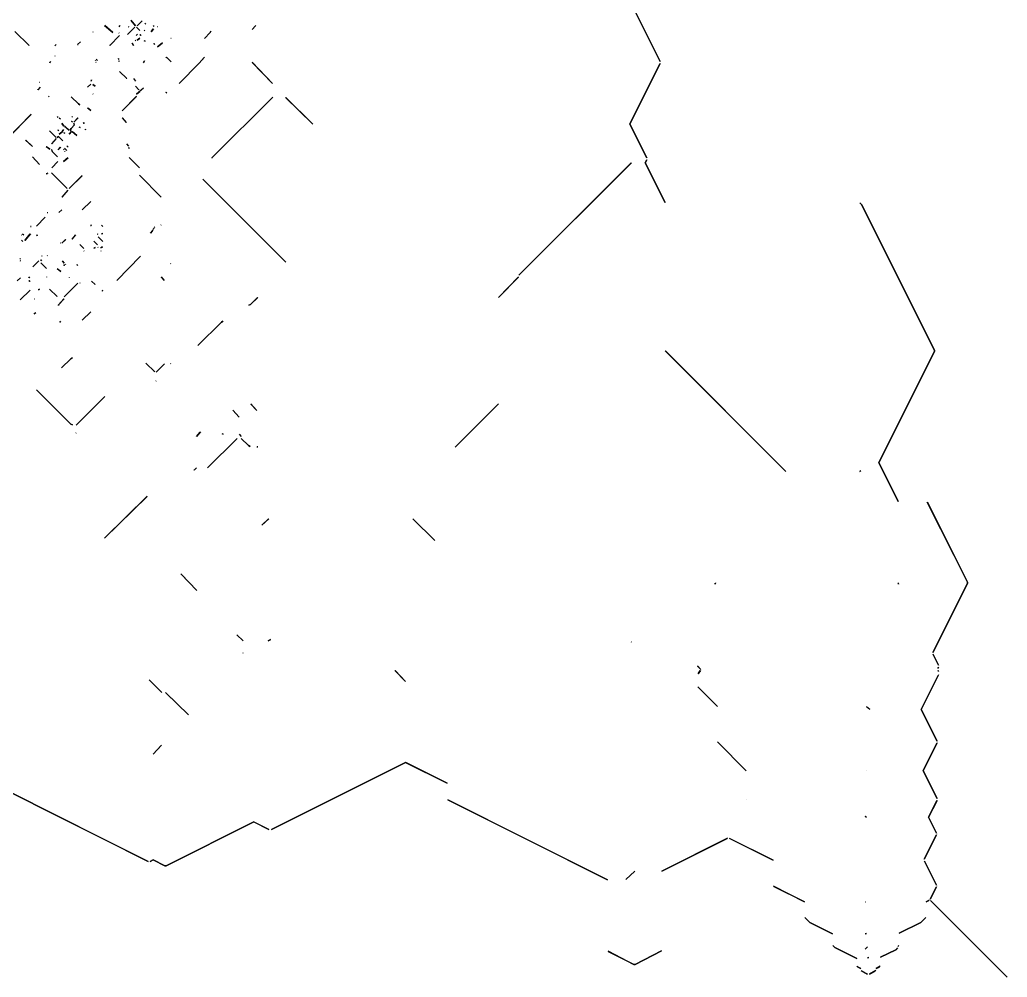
# Model space of a CAD drawing. Extents: x 1 to 2775, y -31 to 2075.
# Drawn here: x 2142 to 2775, y 25 to 639 of the extents above; entities that cross this region are included whole.
import ezdxf

# ---------------------------------------------------------------- set-up
doc = ezdxf.new("R2010")
doc.units = 0
doc.layers.add('LINEWORK', color=4, linetype='CONTINUOUS')

msp = doc.modelspace()

# ---------------------------------------------------------------- linework, layer by layer
at = {"layer": 'LINEWORK'}
for points in [[(2560.1667, 699.8333), (2534.1667, 648), (2552.1667, 612.1667), (2534.1667, 648), (2560, 699.6667)], [(2196, 635.3333), (2201.1667, 630.6667), (2196.1667, 635.1667)], [(2205.8333, 635.1667), (2205.3333, 634.3333), (2205.6667, 635)], [(2215.3333, 634.1667), (2210.6667, 629.5)], [(2211.1667, 634.6667), (2211.5, 634.3333)], [(2212.8333, 638.6667), (2215.8333, 635), (2213, 638.5)], [(2216.5, 634.1667), (2218.6667, 632)], [(2220, 638.1667), (2216.8333, 635)], [(2221.8333, 636.8333), (2222.3333, 636.3333)], [(2227.3333, 633.1667), (2225.8333, 631.1667), (2227.1667, 633)], [(2227.1667, 635.1667), (2227.5, 634.6667), (2227.3333, 635)], [(2230, 634.6667), (2230.1667, 634.5)], [(2292.8333, 635.1667), (2290.5, 632.6667), (2292.6667, 635)], [(2138.5, 631.3333), (2147.6667, 622.3333), (2147.3333, 622.5)], [(2188.5, 631.1667), (2188.3333, 631)], [(2205.5, 628.8333), (2199.3333, 622.5), (2199.5, 622.8333)], [(2205.1667, 630.5), (2205.3333, 630.3333)], [(2217, 629.6667), (2216.1667, 628.8333)], [(2218.5, 627.1667), (2216.8333, 625.8333), (2218.3333, 627)], [(2218.8333, 629.6667), (2219.1667, 628.8333), (2218.8333, 629.5)], [(2221.3333, 632.1667), (2221.8333, 631.8333), (2221.5, 632)], [(2238.6667, 627), (2238.5, 626.8333)], [(2264.1667, 631.6667), (2263.6667, 630.6667), (2260, 627), (2263.6667, 630.6667), (2264, 631.5)], [(2165, 623), (2164.1667, 622.1667)], [(2180.5, 624.6667), (2178.6667, 623), (2179, 623.1667)], [(2213.6667, 624.1667), (2214.5, 622.5), (2213.6667, 624)], [(2216, 625.8333), (2215.5, 625.5), (2215.8333, 625.6667)], [(2221.1667, 625.6667), (2222, 625.1667), (2221.3333, 625.5)], [(2227.5, 624), (2228, 623.1667), (2227.6667, 623.8333)], [(2233, 624.1667), (2230, 621.6667), (2232.8333, 624)], [(2164.1667, 615.8333), (2164, 615.6667)], [(2204.6667, 614.1667), (2205, 613.5), (2204.8333, 614)], [(2235.6667, 615), (2235.1667, 614.5), (2235.6667, 615), (2238.6667, 612)], [(2260, 615), (2256.6667, 611.1667), (2243.8333, 598.1667), (2256.6667, 611.1667), (2259.8333, 614.8333)], [(2161.3333, 612.1667), (2160.8333, 611.3333), (2161.1667, 612)], [(2189.8333, 613), (2190.1667, 612.6667)], [(2190.3333, 611.8333), (2190.6667, 611.5)], [(2190.5, 613.6667), (2191.3333, 612.8333)], [(2205.1667, 612.6667), (2205.3333, 612.1667), (2205.1667, 612.5)], [(2221.5, 612.5), (2221, 611.3333), (2221.5, 612.3333)], [(2290.6667, 611.6667), (2303.6667, 598.1667), (2290.6667, 611.5)], [(2552.1667, 610.8333), (2532.6667, 572), (2543.5, 550.3333), (2532.6667, 572), (2552, 610.6667)], [(2205.5, 605.6667), (2210.1667, 601.1667), (2209.8333, 601.3333)], [(2154.6667, 595.6667), (2153.1667, 594), (2153.3333, 594.3333)], [(2154.3333, 599), (2154.5, 598.8333)], [(2187.1667, 597.6667), (2185, 595.6667), (2185.3333, 595.8333)], [(2187.6667, 600.5), (2187.3333, 599.6667), (2187.6667, 600.3333)], [(2188.3333, 597.5), (2190, 596.3333), (2188.5, 597.5)], [(2214.5, 601.1667), (2215.8333, 599.6667), (2215.6667, 600)], [(2215.8333, 596.3333), (2218, 594), (2217.8333, 594.3333)], [(2220.8333, 595.1667), (2216.5, 591.1667), (2218.6667, 593)], [(2160, 590), (2160.5, 589.5)], [(2174.5, 589.5), (2179.1667, 585), (2180.1667, 584.5), (2179.1667, 585), (2174.6667, 589.3333)], [(2188.5, 591.5), (2188.6667, 591.3333)], [(2216.5, 590), (2207.1667, 580.5), (2216.3333, 589.8333)], [(2235.1667, 592.5), (2235.8333, 592.1667), (2235.3333, 592.3333)], [(2303.8333, 589.3333), (2264.8333, 550.5), (2265.1667, 550.6667)], [(2312, 589.1667), (2329.5, 572), (2312.1667, 589)], [(2185, 582.5), (2187.1667, 580.6667), (2185.1667, 582.3333)], [(2148.8333, 578.3333), (2133.8333, 562.8333), (2148.8333, 578.1667)], [(2165.5, 576.8333), (2166, 576.3333)], [(2166.8333, 576.1667), (2167.6667, 575.5), (2167.3333, 575.6667)], [(2175.3333, 576.8333), (2175, 576.5)], [(2179, 576.1667), (2176.3333, 573.3333), (2178.8333, 576)], [(2207.3333, 576.1667), (2210, 573.1667), (2207.5, 576)], [(2168.5, 572.6667), (2169.8333, 570.8333), (2168.6667, 572.5)], [(2170.3333, 570.8333), (2173.3333, 568.1667), (2170.5, 570.6667)], [(2176.6667, 571.5), (2174.5, 569.3333), (2173.8333, 568.1667), (2174.6667, 567.3333), (2173.3333, 565.6667), (2174.6667, 567.3333), (2173.8333, 568.1667), (2174.5, 569.3333)], [(2174.6667, 573.8333), (2175.3333, 573.5), (2174.8333, 573.6667)], [(2176.3333, 572.6667), (2176.5, 571.8333), (2176.3333, 572.1667)], [(2179.5, 570.3333), (2180.3333, 569.8333), (2179.6667, 570.1667)], [(2182.5, 573.3333), (2182.8333, 572.5), (2182.5, 573.1667)], [(2160.6667, 567.8333), (2165, 563.5)], [(2166.5, 564), (2165.6667, 563.5), (2166.5, 564), (2169.1667, 561.3333)], [(2166, 568.5), (2166.5, 567.6667), (2166.1667, 568.3333)], [(2169.6667, 568.5), (2168.5, 566.8333), (2166.8333, 565.5), (2168.5, 566.8333), (2169.5, 568.3333)], [(2169.6667, 566.6667), (2170.5, 566.1667), (2169.8333, 566.5)], [(2175.1667, 567.3333), (2178.1667, 564.6667), (2175.3333, 567.1667)], [(2183.5, 569), (2183.8333, 568.3333), (2183.6667, 568.8333)], [(2145.3333, 561.8333), (2149.6667, 557.6667), (2145.5, 561.6667)], [(2158.5, 557.6667), (2160.8333, 556), (2158.6667, 557.5)], [(2165, 562.8333), (2161.8333, 559.3333), (2165, 562.6667)], [(2167.8333, 557.3333), (2166.1667, 555.6667), (2167.6667, 557.1667)], [(2171.8333, 558.1667), (2172.6667, 557.3333)], [(2210, 559.5), (2211.3333, 558), (2211.1667, 558.3333)], [(2211.3333, 557.1667), (2211.6667, 556.5), (2211.5, 557)], [(2149.6667, 551.1667), (2154.3333, 546.1667), (2149.8333, 551)], [(2161.6667, 556), (2162.6667, 554.3333), (2165.8333, 551), (2162.6667, 554.3333), (2162.1667, 555.5)], [(2169.6667, 556), (2170, 555.6667)], [(2170.1667, 554.8333), (2170.5, 554.5)], [(2170.3333, 556.6667), (2171.8333, 555.1667)], [(2166, 548), (2162.1667, 544), (2162.3333, 544.3333)], [(2172.5, 550.5), (2169.6667, 548), (2172.6667, 550.5)], [(2211.8333, 550.6667), (2218.3333, 544), (2218.1667, 544.3333)], [(2533.6667, 547.1667), (2461.5, 475.1667), (2533.8333, 547.1667)], [(2543.5, 549.1667), (2542.5, 547.3333), (2555.3333, 521.8333), (2542.5, 547.3333), (2543.3333, 549)], [(2159.5, 540.6667), (2158.5, 540.1667), (2159.3333, 540.5)], [(2162, 540.8333), (2172, 530.8333)], [(2181.6667, 539.1667), (2173.1667, 530.8333), (2181.5, 539)], [(2218.3333, 539.3333), (2232.3333, 525.3333)], [(2259, 536.8333), (2312.1667, 483.6667)], [(2172.5, 529.6667), (2168.5, 525.3333), (2172.3333, 529.5)], [(2187.1667, 522.5), (2181.5, 517.1667), (2187, 522.3333)], [(2680.1667, 521.6667), (2681.3333, 520.5), (2728, 427.1667), (2728, 426.3333), (2692.3333, 355.1667), (2704.8333, 330.1667), (2692.3333, 355.1667), (2728, 426.3333), (2728, 427.1667), (2681.3333, 520.5)], [(2159.1667, 515.3333), (2159.5, 515.3333)], [(2168.5, 517.1667), (2166.6667, 515.3333)], [(2148.8333, 506.5), (2148.5, 506.3333), (2149, 506.5)], [(2157.8333, 512.3333), (2152.3333, 506.6667), (2157.6667, 512.1667)], [(2187.5, 507.3333), (2187, 507), (2187.3333, 507.1667)], [(2194, 507.3333), (2194.8333, 506.5)], [(2232.1667, 507.5), (2232, 507.3333)], [(2142.6667, 501.1667), (2143, 500.8333)], [(2143.3333, 501.8333), (2144.1667, 501)], [(2148.5, 501.8333), (2144.8333, 497.5), (2148.3333, 501.6667)], [(2152.5, 501.1667), (2152.8333, 500.5), (2152.5, 501)], [(2177.3333, 501.1667), (2175, 498.3333), (2176.8333, 500.1667), (2177.1667, 501)], [(2191.1667, 501.6667), (2191.6667, 501.5), (2191.3333, 501.6667)], [(2194.6667, 502), (2194, 501.6667), (2194.8333, 502)], [(2227, 504), (2225.3333, 502.1667), (2226.8333, 503.8333)], [(2227.6667, 505.3333), (2227, 504.5), (2227.5, 505.1667)], [(2228.1667, 506.1667), (2227.6667, 505.8333), (2228, 506)], [(2142.6667, 497.6667), (2143.5, 496.8333)], [(2167.8333, 495.8333), (2167.6667, 495.6667)], [(2171.1667, 498.1667), (2168.6667, 495.8333), (2171, 498)], [(2180, 495), (2182.6667, 492.3333)], [(2189.1667, 497), (2191.5, 494.6667)], [(2191.8333, 499.8333), (2194.8333, 496.8333)], [(2155.5, 487.8333), (2155.8333, 487.5)], [(2159.3333, 487.8333), (2159.1667, 487.6667)], [(2182.6667, 490.8333), (2182.8333, 490.6667)], [(2190, 493), (2189.1667, 492.5), (2189.8333, 492.8333)], [(2191.6667, 493.1667), (2191.8333, 493)], [(2193.6667, 490.8333), (2193.5, 490.6667)], [(2194.6667, 493.3333), (2193.6667, 492.8333), (2194.8333, 493.3333)], [(2142, 485.8333), (2141.6667, 485.5)], [(2141.6667, 484.6667), (2142, 484.3333)], [(2153.8333, 484.3333), (2150, 480.6667), (2153.6667, 484.1667)], [(2155.6667, 485.1667), (2155, 484.3333), (2155.5, 485)], [(2155.1667, 483.1667), (2158.6667, 479.5), (2155.3333, 483)], [(2168.8333, 484.5), (2170, 483), (2169, 484.3333)], [(2170.1667, 482), (2169.8333, 481.5), (2170, 481.8333)], [(2171.1667, 482.3333), (2171, 482.1667)], [(2178.1667, 482.3333), (2178.6667, 481.5), (2178.3333, 482.1667)], [(2219, 487.3333), (2203.8333, 471.8333), (2218.8333, 487.1667)], [(2238.3333, 482.6667), (2238.5, 482.5)], [(2165.5, 479.5), (2167.8333, 477.6667), (2165.6667, 479.3333)], [(2142, 473.5), (2139.8333, 471.6667), (2141.8333, 473.3333)], [(2147.8333, 474.1667), (2147.5, 473.5), (2147.6667, 474)], [(2147.6667, 472), (2148, 471.1667), (2147.6667, 471.8333)], [(2158.6667, 474.1667), (2158.8333, 474)], [(2178.8333, 470.1667), (2170, 461.3333)], [(2173.1667, 474), (2173.3333, 473.8333)], [(2180.1667, 470.3333), (2180, 470.1667)], [(2187.5, 471.5), (2190, 469.1667), (2189.6667, 469.3333)], [(2232.3333, 474.1667), (2234.1667, 471.8333), (2232.3333, 474)], [(2461.3333, 474.1667), (2448.5, 461), (2461.3333, 474)], [(2148.1667, 465.6667), (2141.8333, 459.5), (2142.1667, 459.6667)], [(2154.3333, 466.1667), (2153.6667, 465.8333), (2154.5, 466.1667)], [(2160.6667, 466.3333), (2165.6667, 461.5), (2165.3333, 461.6667)], [(2194.1667, 465.5), (2194.8333, 465.1667), (2194.3333, 465.3333)], [(2150.8333, 460.1667), (2151, 460)], [(2170, 460.1667), (2166.3333, 456.3333), (2166.3333, 455.8333), (2166.3333, 456.3333), (2169.8333, 460)], [(2294.1667, 461), (2289.5, 456.5), (2288.5, 456), (2289.5, 456.5), (2294, 460.8333)], [(2151.8333, 451), (2150.8333, 450.5), (2151.6667, 450.8333)], [(2187.1667, 451.6667), (2181.5, 446.3333), (2187, 451.5)], [(2167.6667, 445.6667), (2167.3333, 445.1667), (2167.5, 445.5)], [(2271.8333, 445.6667), (2270.8333, 445.1667), (2255.8333, 430.1667), (2270.8333, 445.1667), (2272, 445.6667)], [(2555.3333, 426.8333), (2632.6667, 349.3333), (2555.5, 426.6667)], [(2175.3333, 422.1667), (2174.3333, 421.6667), (2168.3333, 415.8333), (2174.3333, 421.6667), (2175.1667, 422)], [(2222.5, 418.8333), (2228.1667, 413.3333), (2227.8333, 413.5)], [(2234.3333, 418.5), (2229, 413.1667)], [(2238.5, 418.6667), (2238.3333, 418.5)], [(2229, 407.5), (2228.8333, 407.3333)], [(2152.3333, 401.6667), (2174.3333, 379.8333), (2175.3333, 379.3333), (2174.3333, 379.8333), (2152.5, 401.5)], [(2196.1667, 397.5), (2177.6667, 379.1667), (2196, 397.3333)], [(2289.6667, 392.8333), (2293.6667, 388.5), (2289.8333, 392.6667)], [(2448.5, 392.8333), (2420.8333, 365), (2448.3333, 392.6667)], [(2278.1667, 388.6667), (2282.1667, 384.3333), (2278.3333, 388.5)], [(2177.6667, 374.1667), (2177.5, 374)], [(2257.5, 374.8333), (2254.8333, 371.8333), (2257.3333, 374.6667)], [(2271.1667, 373.8333), (2272, 373.3333), (2271.3333, 373.6667)], [(2281, 370.5), (2262, 351.8333), (2280.8333, 370.3333)], [(2282.1667, 373.3333), (2283.5, 371.8333), (2283.3333, 372.1667)], [(2283.5, 370.6667), (2288.1667, 366), (2289.3333, 365.5), (2288.1667, 366)], [(2293.6667, 365.3333), (2294.1667, 365.1667), (2293.8333, 365.3333)], [(2254.8333, 351.8333), (2253.5, 350.3333), (2253.6667, 350.6667)], [(2680.8333, 349.8333), (2680.1667, 349.5), (2680.6667, 349.6667)], [(2223.3333, 333.6667), (2196, 306.6667), (2223.1667, 333.5)], [(2723.1667, 330), (2749.1667, 278.5), (2749.1667, 277.6667), (2727, 233.5), (2749.1667, 277.6667), (2749.1667, 278.5), (2723.6667, 329.5)], [(2301, 319), (2296.8333, 315), (2301.1667, 319)], [(2393.6667, 319.1667), (2407.6667, 305.1667)], [(2244.8333, 283.8333), (2255.1667, 273.1667), (2245, 283.6667)], [(2587.6667, 278), (2587.3333, 277.3333), (2587.5, 277.8333)], [(2704.8333, 278.1667), (2705, 277.3333), (2704.8333, 277.6667)], [(2280.8333, 244.8333), (2284.8333, 240.8333)], [(2302.3333, 241.8333), (2300.8333, 241), (2302.5, 241.8333)], [(2533.6667, 240.1667), (2533.8333, 240)], [(2284.6667, 233.1667), (2284.5, 233)], [(2727, 232.5), (2730.6667, 225.3333), (2727.1667, 232.3333)], [(2382, 222), (2388.8333, 214.8333), (2382.1667, 221.8333)], [(2576.1667, 224.8333), (2578.1667, 222.5), (2576.1667, 224.6667)], [(2578, 222), (2576.5, 219.6667), (2577.8333, 221.8333)], [(2730.6667, 224), (2730.1667, 223.1667), (2730.5, 223.8333)], [(2730.1667, 222), (2730.6667, 221.1667), (2730.3333, 221.8333)], [(2224.5, 215.8333), (2232.6667, 207.8333), (2224.6667, 215.6667)], [(2730.6667, 219.1667), (2719.5, 197), (2729.6667, 176.6667), (2719.5, 197), (2730.5, 219)], [(2576.3333, 211.5), (2589, 198.8333)], [(2235, 207.8333), (2249.6667, 193.5), (2235.1667, 207.6667)], [(2684.3333, 198.8333), (2686.5, 197), (2684.5, 198.6667)], [(2075.5, 174), (2224, 99.5), (2076, 173.5)], [(2232.5, 174), (2227.1667, 168.3333), (2232.3333, 173.8333)], [(2589, 176.1667), (2607.3333, 157.6667), (2589.1667, 176)], [(2729.6667, 175.5), (2720.6667, 157.6667), (2729.6667, 139.8333), (2720.6667, 157.6667), (2729.5, 175.3333)], [(2388.8333, 163), (2303, 120), (2388.8333, 163), (2415.6667, 149.6667), (2389, 163)], [(2684.3333, 157.6667), (2684.5, 157.6667)], [(2415.8333, 139.3333), (2518.3333, 87.8333), (2416.3333, 138.8333)], [(2607.3333, 139.3333), (2607.3333, 139.1667)], [(2729.6667, 138.6667), (2724.1667, 127.8333), (2729.3333, 117.6667), (2724.1667, 127.8333), (2729.5, 138.5)], [(2683.5, 128.5), (2684.5, 128), (2683.6667, 128.3333)], [(2291.6667, 124.8333), (2235.5, 96.6667), (2234.6667, 96.6667), (2227.1667, 100.5), (2225.1667, 99.5), (2227.1667, 100.5), (2234.6667, 96.6667), (2235.5, 96.6667), (2291.6667, 124.8333), (2301.1667, 120), (2291.8333, 124.6667)], [(2595.3333, 114.5), (2553.1667, 93.3333), (2595.1667, 114.3333)], [(2596.3333, 114.5), (2624.5, 100.3333), (2596.5, 114.3333)], [(2729.3333, 116.5), (2721.5, 101), (2729.1667, 116.3333)], [(2721.5, 99.8333), (2729.3333, 84.3333), (2721.6667, 99.6667)], [(2535.8333, 93.3333), (2530.1667, 88), (2535.6667, 93.1667)], [(2624.6667, 83.8333), (2644.6667, 73.6667), (2625.1667, 83.3333)], [(2729.3333, 83.1667), (2725.3333, 75.3333), (2729.1667, 83)], [(2683.5, 73.6667), (2683.8333, 73.6667)], [(2724.6667, 74.6667), (2722.6667, 73.6667), (2724.5, 74.5)], [(2725.5, 74.5), (2774.6667, 25.3333)], [(2644.8333, 63.6667), (2648.1667, 60.3333), (2662.6667, 53.1667), (2648.1667, 60.3333)], [(2722.5, 63.6667), (2719.1667, 60.3333), (2705.3333, 53.5), (2719.1667, 60.3333)], [(2684.3333, 53.3333), (2683.5, 53.1667), (2684.5, 53.3333)], [(2662.8333, 45.6667), (2664.1667, 44.3333), (2678.1667, 37.3333), (2664.1667, 44.3333)], [(2685.1667, 44.8333), (2683.6667, 43.3333)], [(2705.1667, 45.6667), (2704.5, 45)], [(2518.5, 42.1667), (2535.3333, 33.5), (2536.1667, 33.5), (2553, 42.1667), (2536.1667, 33.5), (2535.3333, 33.5), (2519, 41.6667)], [(2685.6667, 38), (2685, 37.6667), (2685.8333, 38)], [(2704.3333, 44.1667), (2703.1667, 43), (2693.3333, 38.1667), (2703.1667, 43)], [(2678.3333, 32.3333), (2680.8333, 30.8333), (2678.8333, 31.8333)], [(2693.1667, 32.3333), (2690.6667, 30.8333), (2692.6667, 31.8333)], [(2681, 29.6667), (2685.1667, 27.3333), (2681.5, 29.1667)], [(2690.5, 29.6667), (2686.3333, 27.3333), (2690, 29.1667)]]:
    msp.add_lwpolyline(points, dxfattribs=at)

doc.saveas('drawing.dxf')
